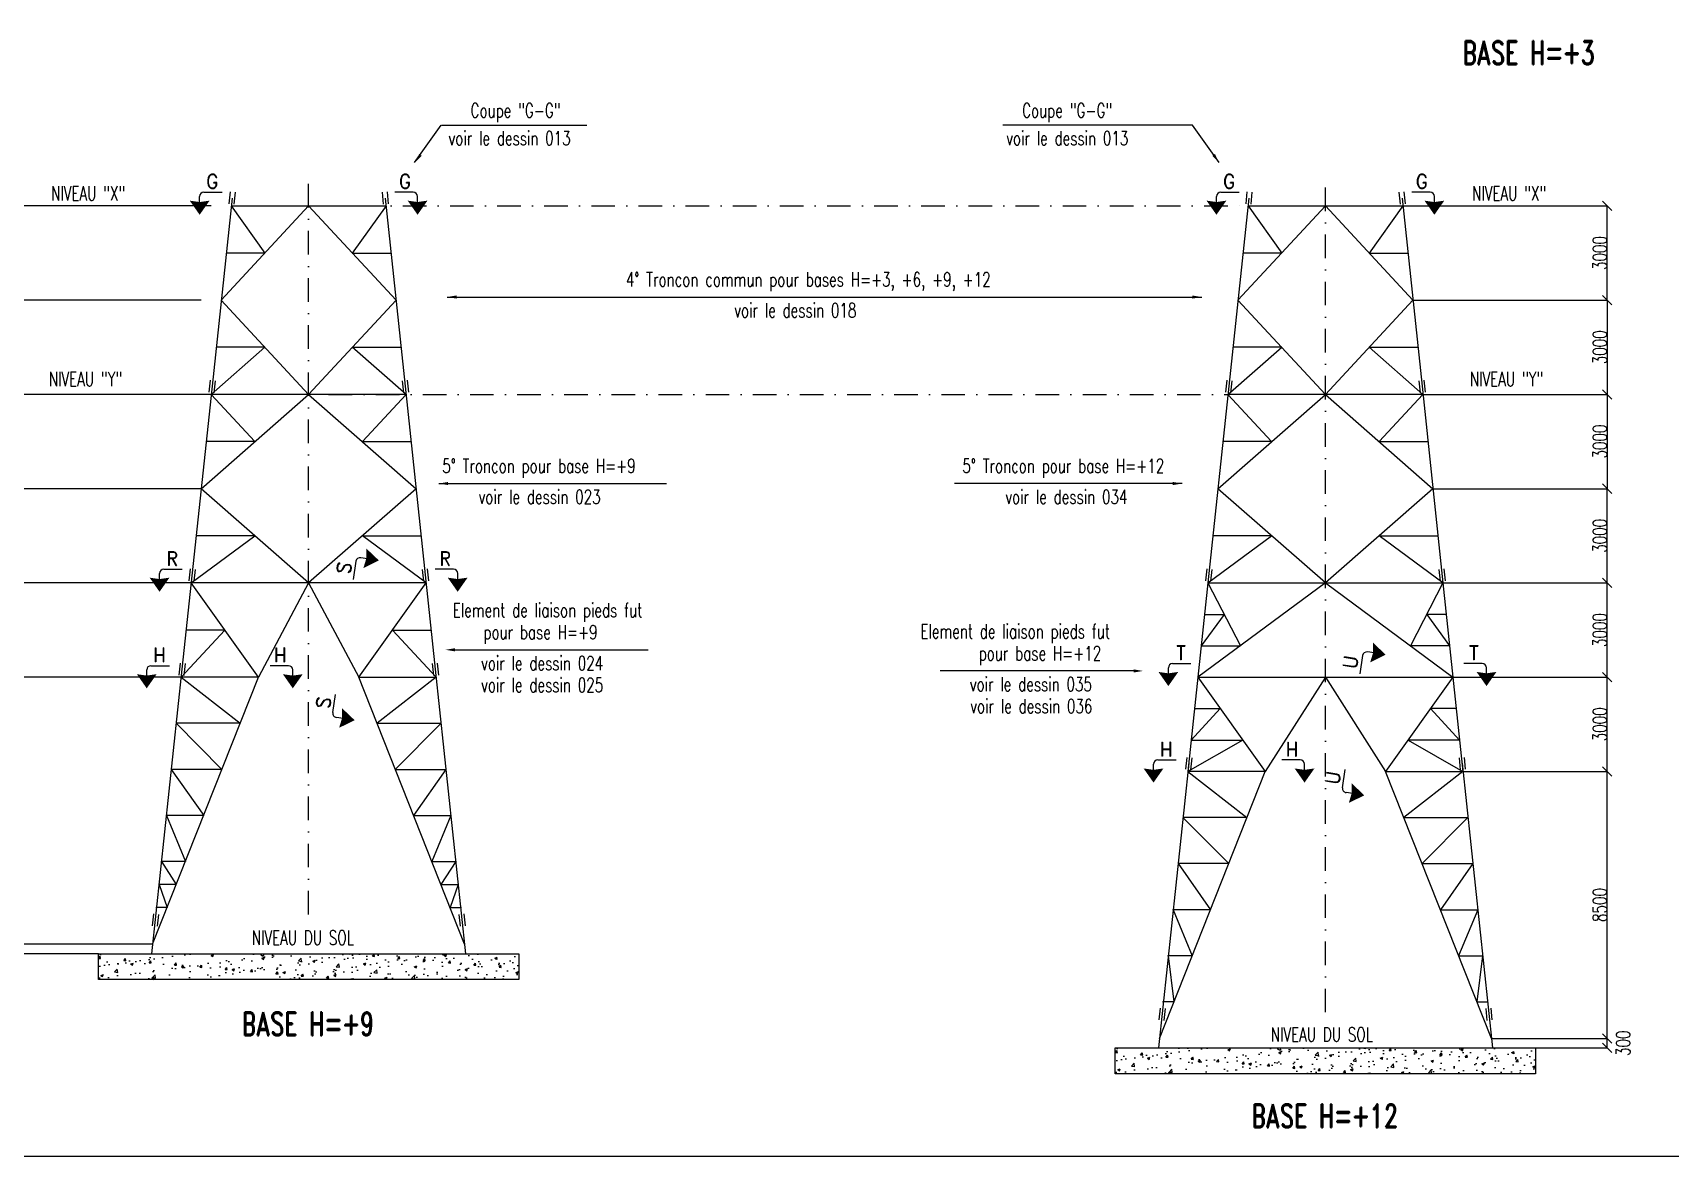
# Model space of a CAD drawing. Header units: metres. Extents: x 3750 to 162459, y 750 to 86850.
# Drawn here: x 44023 to 96141, y 750 to 36508 of the extents above; entities that cross this region are included whole.
import ezdxf
from ezdxf.enums import TextEntityAlignment as Align

# ---------------------------------------------------------------- set-up
doc = ezdxf.new("R2010")
doc.units = ezdxf.units.M
doc.header["$LTSCALE"] = 1500
doc.linetypes.add('DASHDOT', pattern=[1, 0.5, -0.25, 0, -0.25])
for name, color, linetype in [('LM', 7, 'Continuous'), ('LS', 7, 'Continuous'), ('LSP', 1, 'Continuous'), ('MZ', 6, 'DASHDOT'), ('QT_MPR', 7, 'Continuous')]:
    doc.layers.add(name, color=color, linetype=linetype)
doc.styles.add('RD', font='ROMAND8.SHX', dxfattribs={"width": 0.7})
doc.styles.add('RS', font='ROMANS8.shx', dxfattribs={"width": 0.7})
doc.dimstyles.new('TRATTO', dxfattribs={"dimscale": 0, "dimtxt": 450, "dimasz": 300, "dimexe": 0, "dimexo": 0.06, "dimgap": 5, "dimtad": 1, "dimzin": 0, "dimdsep": 46, "dimtxsty": 'RS', "dimblk1": 'OBLIQUE', "dimblk2": 'OBLIQUE', "dimsah": 1, "dimcen": 0.09, "dimclrd": 2, "dimclre": 2, "dimclrt": 7, "dimadec": 0, "dimazin": 0, "dimtfac": 1, "dimtix": 1, "dimtmove": 2, "dimatfit": 3, "dimfxl": 1, "dimtolj": 1, "dimtzin": 0, "dimarcsym": 0})

# ---------------------------------------------------------------- blocks, each defined once
blk = doc.blocks.new('_OBLIQUE')
at = {"color": 0, "linetype": 'ByBlock'}
blk.add_line((-0.5, -0.5), (0.5, 0.5), dxfattribs=at)
blk = doc.blocks.new('*D34')
at = {"layer": 'DEFPOINTS', "color": 0, "transparency": 16777216}
for p in [(43200, 7497), (47839, 7497), (46113, 7197)]:
    blk.add_point(p, dxfattribs=at)
at = {"layer": 'LM', "color": 2, "lineweight": -2, "transparency": 16777216}
for p, q in [((47839, 7497), (43200, 7497)), ((43200, 7197), (43200, 7497)), ((46113, 7197), (43200, 7197))]:
    blk.add_line(p, q, dxfattribs=at)
at = {"layer": 'LM', "color": 2, "lineweight": -2, "transparency": 16777216, "xscale": 300, "yscale": 300, "zscale": 300}
for p, rotation in [((43200, 7497), 90), ((43200, 7197), 270)]:
    blk.add_blockref('_OBLIQUE', p, dxfattribs=dict(at, rotation=rotation))
at = {"layer": 'LM', "color": 7, "transparency": 16777216, "insert": (42685, 7347), "char_height": 450, "attachment_point": 5, "rotation": 90, "style": 'RS'}
blk.add_mtext('\\A1;300', dxfattribs=at)
blk = doc.blocks.new('*D33')
at = {"color": 2, "lineweight": -2, "transparency": 16777216}
for p, q in [((48743, 15997), (43200, 15997)), ((43200, 7497), (43200, 15997)), ((47839, 7497), (43200, 7497))]:
    blk.add_line(p, q, dxfattribs=at)
at = {"layer": 'DEFPOINTS', "color": 0, "transparency": 16777216}
for p in [(43200, 15997), (48743, 15997), (47839, 7497)]:
    blk.add_point(p, dxfattribs=at)
at = {"color": 2, "lineweight": -2, "transparency": 16777216, "xscale": 300, "yscale": 300, "zscale": 300}
for p, rotation in [((43200, 15997), 90), ((43200, 7497), 270)]:
    blk.add_blockref('_OBLIQUE', p, dxfattribs=dict(at, rotation=rotation))
at = {"color": 7, "transparency": 16777216, "insert": (42970, 11747), "char_height": 450, "attachment_point": 5, "rotation": 90, "style": 'RS'}
blk.add_mtext('\\A1;8500', dxfattribs=at)
blk = doc.blocks.new('*D35')
at = {"layer": 'DEFPOINTS', "color": 0, "transparency": 16777216}
for p in [(43200, 18997), (49062, 18997), (48743, 15997)]:
    blk.add_point(p, dxfattribs=at)
at = {"layer": 'LS', "color": 2, "lineweight": -2, "transparency": 16777216}
for p, q in [((49062, 18997), (43200, 18997)), ((43200, 15997), (43200, 18997)), ((48743, 15997), (43200, 15997))]:
    blk.add_line(p, q, dxfattribs=at)
at = {"layer": 'LS', "color": 2, "lineweight": -2, "transparency": 16777216, "xscale": 300, "yscale": 300, "zscale": 300}
for p, rotation in [((43200, 18997), 90), ((43200, 15997), 270)]:
    blk.add_blockref('_OBLIQUE', p, dxfattribs=dict(at, rotation=rotation))
at = {"layer": 'LS', "color": 7, "transparency": 16777216, "insert": (42970, 17497), "char_height": 450, "attachment_point": 5, "rotation": 90, "style": 'RS'}
blk.add_mtext('\\A1;3000', dxfattribs=at)
blk = doc.blocks.new('*D36')
at = {"layer": 'DEFPOINTS', "color": 0, "transparency": 16777216}
for p in [(43200, 21997), (49381, 21997), (49062, 18997)]:
    blk.add_point(p, dxfattribs=at)
at = {"layer": 'LS', "color": 2, "lineweight": -2, "transparency": 16777216}
for p, q in [((49381, 21997), (43200, 21997)), ((43200, 18997), (43200, 21997)), ((49062, 18997), (43200, 18997))]:
    blk.add_line(p, q, dxfattribs=at)
at = {"layer": 'LS', "color": 2, "lineweight": -2, "transparency": 16777216, "xscale": 300, "yscale": 300, "zscale": 300}
for p, rotation in [((43200, 21997), 90), ((43200, 18997), 270)]:
    blk.add_blockref('_OBLIQUE', p, dxfattribs=dict(at, rotation=rotation))
at = {"layer": 'LS', "color": 7, "transparency": 16777216, "insert": (42970, 20497), "char_height": 450, "attachment_point": 5, "rotation": 90, "style": 'RS'}
blk.add_mtext('\\A1;3000', dxfattribs=at)
blk = doc.blocks.new('*D37')
at = {"layer": 'DEFPOINTS', "color": 0, "transparency": 16777216}
for p in [(49700, 24997), (43200, 21997), (49381, 21997)]:
    blk.add_point(p, dxfattribs=at)
at = {"layer": 'LS', "color": 2, "lineweight": -2, "transparency": 16777216}
for p, q in [((49700, 24997), (43200, 24997)), ((43200, 24997), (43200, 21997)), ((49381, 21997), (43200, 21997))]:
    blk.add_line(p, q, dxfattribs=at)
at = {"layer": 'LS', "color": 2, "lineweight": -2, "transparency": 16777216, "xscale": 300, "yscale": 300, "zscale": 300}
for p, rotation in [((43200, 24997), 90), ((43200, 21997), 270)]:
    blk.add_blockref('_OBLIQUE', p, dxfattribs=dict(at, rotation=rotation))
at = {"layer": 'LS', "color": 7, "transparency": 16777216, "insert": (42970, 23497), "char_height": 450, "attachment_point": 5, "rotation": 90, "style": 'RS'}
blk.add_mtext('\\A1;3000', dxfattribs=at)
blk = doc.blocks.new('*D66')
at = {"layer": 'DEFPOINTS', "color": 0, "transparency": 16777216}
for p in [(49381, 27997), (43200, 24997), (49062, 24997)]:
    blk.add_point(p, dxfattribs=at)
at = {"layer": 'LS', "color": 2, "lineweight": -2, "transparency": 16777216}
for p, q in [((49381, 27997), (43200, 27997)), ((43200, 27997), (43200, 24997)), ((49062, 24997), (43200, 24997))]:
    blk.add_line(p, q, dxfattribs=at)
at = {"layer": 'LS', "color": 2, "lineweight": -2, "transparency": 16777216, "xscale": 300, "yscale": 300, "zscale": 300}
for p, rotation in [((43200, 27997), 90), ((43200, 24997), 270)]:
    blk.add_blockref('_OBLIQUE', p, dxfattribs=dict(at, rotation=rotation))
at = {"layer": 'LS', "color": 7, "transparency": 16777216, "insert": (42970, 26497), "char_height": 450, "attachment_point": 5, "rotation": 90, "style": 'RS'}
blk.add_mtext('\\A1;3000', dxfattribs=at)
blk = doc.blocks.new('*D67')
at = {"layer": 'DEFPOINTS', "color": 0, "transparency": 16777216}
for p in [(43200, 30997), (49700, 30997), (49381, 27997)]:
    blk.add_point(p, dxfattribs=at)
at = {"layer": 'LS', "color": 2, "lineweight": -2, "transparency": 16777216}
for p, q in [((49700, 30997), (43200, 30997)), ((43200, 27997), (43200, 30997)), ((49381, 27997), (43200, 27997))]:
    blk.add_line(p, q, dxfattribs=at)
at = {"layer": 'LS', "color": 2, "lineweight": -2, "transparency": 16777216, "xscale": 300, "yscale": 300, "zscale": 300}
for p, rotation in [((43200, 30997), 90), ((43200, 27997), 270)]:
    blk.add_blockref('_OBLIQUE', p, dxfattribs=dict(at, rotation=rotation))
at = {"layer": 'LS', "color": 7, "transparency": 16777216, "insert": (42970, 29497), "char_height": 450, "attachment_point": 5, "rotation": 90, "style": 'RS'}
blk.add_mtext('\\A1;3000', dxfattribs=at)
blk = doc.blocks.new('*D76')
at = {"layer": 'DEFPOINTS', "color": 0, "transparency": 16777216}
for p in [(90448, 4497), (91216, 4197), (94129, 4497)]:
    blk.add_point(p, dxfattribs=at)
at = {"layer": 'LM', "color": 2, "lineweight": -2, "transparency": 16777216}
for p, q in [((90448, 4497), (94129, 4497)), ((91216, 4197), (94129, 4197)), ((94129, 4197), (94129, 4497))]:
    blk.add_line(p, q, dxfattribs=at)
at = {"layer": 'LM', "color": 2, "lineweight": -2, "transparency": 16777216, "xscale": 300, "yscale": 300, "zscale": 300}
for p, rotation in [((94129, 4497), 90), ((94129, 4197), 270)]:
    blk.add_blockref('_OBLIQUE', p, dxfattribs=dict(at, rotation=rotation))
at = {"layer": 'LM', "color": 7, "transparency": 16777216, "insert": (94644, 4347), "char_height": 450, "attachment_point": 5, "rotation": 90, "style": 'RS'}
blk.add_mtext('\\A1;300', dxfattribs=at)
blk = doc.blocks.new('*D72')
at = {"color": 2, "lineweight": -2, "transparency": 16777216}
for p, q in [((89544, 12997), (94129, 12997)), ((94129, 4497), (94129, 12997)), ((90448, 4497), (94129, 4497))]:
    blk.add_line(p, q, dxfattribs=at)
at = {"layer": 'DEFPOINTS', "color": 0, "transparency": 16777216}
for p in [(89544, 12997), (94129, 12997), (90448, 4497)]:
    blk.add_point(p, dxfattribs=at)
at = {"color": 2, "lineweight": -2, "transparency": 16777216, "xscale": 300, "yscale": 300, "zscale": 300}
for p, rotation in [((94129, 12997), 90), ((94129, 4497), 270)]:
    blk.add_blockref('_OBLIQUE', p, dxfattribs=dict(at, rotation=rotation))
at = {"color": 7, "transparency": 16777216, "insert": (93899, 8747), "char_height": 450, "attachment_point": 5, "rotation": 90, "style": 'RS'}
blk.add_mtext('\\A1;8500', dxfattribs=at)
blk = doc.blocks.new('*D73')
at = {"layer": 'DEFPOINTS', "color": 0, "transparency": 16777216}
for p in [(88906, 18997), (94129, 18997), (89224, 15997)]:
    blk.add_point(p, dxfattribs=at)
at = {"layer": 'LS', "color": 2, "lineweight": -2, "transparency": 16777216}
for p, q in [((88906, 18997), (94129, 18997)), ((94129, 15997), (94129, 18997)), ((89225, 15997), (94129, 15997))]:
    blk.add_line(p, q, dxfattribs=at)
at = {"layer": 'LS', "color": 2, "lineweight": -2, "transparency": 16777216, "xscale": 300, "yscale": 300, "zscale": 300}
for p, rotation in [((94129, 18997), 90), ((94129, 15997), 270)]:
    blk.add_blockref('_OBLIQUE', p, dxfattribs=dict(at, rotation=rotation))
at = {"layer": 'LS', "color": 7, "transparency": 16777216, "insert": (93899, 17497), "char_height": 450, "attachment_point": 5, "rotation": 90, "style": 'RS'}
blk.add_mtext('\\A1;3000', dxfattribs=at)
blk = doc.blocks.new('*D70')
at = {"layer": 'DEFPOINTS', "color": 0, "transparency": 16777216}
for p in [(88586, 21997), (94129, 21997), (88906, 18997)]:
    blk.add_point(p, dxfattribs=at)
at = {"layer": 'LS', "color": 2, "lineweight": -2, "transparency": 16777216}
for p, q in [((88586, 21997), (94129, 21997)), ((94129, 18997), (94129, 21997)), ((88906, 18997), (94129, 18997))]:
    blk.add_line(p, q, dxfattribs=at)
at = {"layer": 'LS', "color": 2, "lineweight": -2, "transparency": 16777216, "xscale": 300, "yscale": 300, "zscale": 300}
for p, rotation in [((94129, 21997), 90), ((94129, 18997), 270)]:
    blk.add_blockref('_OBLIQUE', p, dxfattribs=dict(at, rotation=rotation))
at = {"layer": 'LS', "color": 7, "transparency": 16777216, "insert": (93899, 20497), "char_height": 450, "attachment_point": 5, "rotation": 90, "style": 'RS'}
blk.add_mtext('\\A1;3000', dxfattribs=at)
blk = doc.blocks.new('*D71')
at = {"layer": 'DEFPOINTS', "color": 0, "transparency": 16777216}
for p in [(88267, 24997), (88586, 21997), (94129, 21997)]:
    blk.add_point(p, dxfattribs=at)
at = {"layer": 'LS', "color": 2, "lineweight": -2, "transparency": 16777216}
for p, q in [((88267, 24997), (94129, 24997)), ((94129, 24997), (94129, 21997)), ((88586, 21997), (94129, 21997))]:
    blk.add_line(p, q, dxfattribs=at)
at = {"layer": 'LS', "color": 2, "lineweight": -2, "transparency": 16777216, "xscale": 300, "yscale": 300, "zscale": 300}
for p, rotation in [((94129, 24997), 90), ((94129, 21997), 270)]:
    blk.add_blockref('_OBLIQUE', p, dxfattribs=dict(at, rotation=rotation))
at = {"layer": 'LS', "color": 7, "transparency": 16777216, "insert": (93899, 23497), "char_height": 450, "attachment_point": 5, "rotation": 90, "style": 'RS'}
blk.add_mtext('\\A1;3000', dxfattribs=at)
blk = doc.blocks.new('*D74')
at = {"layer": 'DEFPOINTS', "color": 0, "transparency": 16777216}
for p in [(87948, 27997), (88267, 24997), (94129, 24997)]:
    blk.add_point(p, dxfattribs=at)
at = {"layer": 'LS', "color": 2, "lineweight": -2, "transparency": 16777216}
for p, q in [((87948, 27997), (94129, 27997)), ((94129, 27997), (94129, 24997)), ((88267, 24997), (94129, 24997))]:
    blk.add_line(p, q, dxfattribs=at)
at = {"layer": 'LS', "color": 2, "lineweight": -2, "transparency": 16777216, "xscale": 300, "yscale": 300, "zscale": 300}
for p, rotation in [((94129, 27997), 90), ((94129, 24997), 270)]:
    blk.add_blockref('_OBLIQUE', p, dxfattribs=dict(at, rotation=rotation))
at = {"layer": 'LS', "color": 7, "transparency": 16777216, "insert": (93899, 26497), "char_height": 450, "attachment_point": 5, "rotation": 90, "style": 'RS'}
blk.add_mtext('\\A1;3000', dxfattribs=at)
blk = doc.blocks.new('*D75')
at = {"layer": 'DEFPOINTS', "color": 0, "transparency": 16777216}
for p in [(87629, 30997), (94129, 30997), (87948, 27997)]:
    blk.add_point(p, dxfattribs=at)
at = {"layer": 'LS', "color": 2, "lineweight": -2, "transparency": 16777216}
for p, q in [((87629, 30997), (94129, 30997)), ((94129, 27997), (94129, 30997)), ((87948, 27997), (94129, 27997))]:
    blk.add_line(p, q, dxfattribs=at)
at = {"layer": 'LS', "color": 2, "lineweight": -2, "transparency": 16777216, "xscale": 300, "yscale": 300, "zscale": 300}
for p, rotation in [((94129, 30997), 90), ((94129, 27997), 270)]:
    blk.add_blockref('_OBLIQUE', p, dxfattribs=dict(at, rotation=rotation))
at = {"layer": 'LS', "color": 7, "transparency": 16777216, "insert": (93899, 29497), "char_height": 450, "attachment_point": 5, "rotation": 90, "style": 'RS'}
blk.add_mtext('\\A1;3000', dxfattribs=at)
blk = doc.blocks.new('*D77')
at = {"layer": 'DEFPOINTS', "color": 0, "transparency": 16777216}
for p in [(89225, 15997), (94129, 15997), (89544, 12997)]:
    blk.add_point(p, dxfattribs=at)
at = {"layer": 'LS', "color": 2, "lineweight": -2, "transparency": 16777216}
for p, q in [((89225, 15997), (94129, 15997)), ((94129, 12997), (94129, 15997)), ((89544, 12997), (94129, 12997))]:
    blk.add_line(p, q, dxfattribs=at)
at = {"layer": 'LS', "color": 2, "lineweight": -2, "transparency": 16777216, "xscale": 300, "yscale": 300, "zscale": 300}
for p, rotation in [((94129, 15997), 90), ((94129, 12997), 270)]:
    blk.add_blockref('_OBLIQUE', p, dxfattribs=dict(at, rotation=rotation))
at = {"layer": 'LS', "color": 7, "transparency": 16777216, "insert": (93899, 14497), "char_height": 450, "attachment_point": 5, "rotation": 90, "style": 'RS'}
blk.add_mtext('\\A1;3000', dxfattribs=at)

msp = doc.modelspace()

# ---------------------------------------------------------------- hatches: boundary and pattern name
at = {"layer": 'LS'}
h = msp.add_hatch(dxfattribs=at)
h.set_pattern_fill('AR-CONC', color=3, scale=112.501668, style=0)
h.set_pattern_definition([(50, (-303610.5, -63929), (806.9297, -70.5972), [84.3763, -928.1388]), (355, (-303610.5, -63929), (-156.0976, 846.2287), [67.501, -742.511]), (100.4514, (-303543.3, -63934.9), (650.8327, 775.631), [71.7088, -788.7966]), (46.1842, (-303610.5, -63704), (1200.664, -186.2117), [126.5644, -1392.208]), (96.6356, (-303510.5, -63719.5), (1051.511, 1095.899), [107.563, -1183.1947]), (351.1842, (-303610.5, -63704), (1051.5103, 1095.8997), [101.2515, -1113.7665]), (21, (-303498, -63760.3), (671.5304, -452.953), [84.3763, -928.1388]), (326, (-303498, -63760.3), (273.7338, 815.8059), [67.501, -742.511]), (71.4514, (-303442.04, -63798), (945.2645, 362.8522), [71.7088, -788.7966]), (37.5, (-303610.5, -63929.03), (13.68004, 374.51114), [0, -733.5109, 0, -753.7612, 0, -745.32355]), (7.5, (-303610.5, -63929.03), (295.9576, 443.71976), [0, -429.75637, 0, -716.63563, 0, -284.0667]), (327.5, (-303861.38, -63929.03), (600.55915, -25.3746), [0, -281.2542, 0, -877.513, 0, -1164.39227]), (317.5, (-303973.9, -63929.03), (656.0942, 112.6198), [0, -365.6304, 0, -582.75864, 0, -826.8873])])
h.paths.add_polyline_path([(59491.909, 7197.493), (46113.151, 7197.493), (46113.151, 6377.462), (59491.909, 6377.462)])
h = msp.add_hatch(dxfattribs=at)
h.set_pattern_fill('AR-CONC', color=3, scale=112.503402, style=0)
h.set_pattern_definition([(50, (-271253.34, -66930.54), (806.9421, -70.5983), [84.3776, -928.153]), (355, (-271253.3, -66930.5), (-156.1, 846.2417), [67.502, -742.5225]), (100.4514, (-271186.1, -66936.4), (650.8427, 775.643), [71.7099, -788.8087]), (46.1842, (-271253.3, -66705.5), (1200.6825, -186.2145), [126.5663, -1392.2296]), (96.6356, (-271153.3, -66721), (1051.5273, 1095.9157), [107.565, -1183.213]), (351.1842, (-271253.3, -66705.5), (1051.5265, 1095.9166), [101.253, -1113.7837]), (21, (-271140.84, -66761.8), (671.5407, -452.96), [84.3776, -928.153]), (326, (-271140.8, -66761.8), (273.738, 815.8185), [67.502, -742.5225]), (71.4514, (-271084.9, -66799.5), (945.279, 362.8578), [71.7099, -788.8087]), (37.5, (-271253.34, -66930.54), (13.68025, 374.51691), [0, -733.5222, 0, -753.7728, 0, -745.33504]), (7.5, (-271253.34, -66930.54), (295.9622, 443.7266), [0, -429.763, 0, -716.64667, 0, -284.0711]), (327.5, (-271504.22, -66930.54), (600.5684, -25.375), [0, -281.2585, 0, -877.52654, 0, -1164.4102]), (317.5, (-271616.7, -66930.54), (656.1043, 112.6215), [0, -365.63606, 0, -582.7676, 0, -826.9])])
h.paths.add_polyline_path([(91854.673, 4197.08), (78475.709, 4197.08), (78475.709, 3377.036), (91854.673, 3377.036)])

# ---------------------------------------------------------------- linework, layer by layer
at = {"color": 6, "ltscale": 0.01}
for p, q in [((50305.973, 31446.1), (50265.614, 31066.73)), ((50465.075, 31429.175), (50424.717, 31049.804)), ((55139.985, 31429.175), (55180.343, 31049.804)), ((55299.087, 31446.1), (55339.446, 31066.73)), ((82668.552, 31446.1), (82628.193, 31066.73)), ((82827.654, 31429.175), (82787.295, 31049.804)), ((87502.563, 31429.175), (87542.922, 31049.804)), ((87661.666, 31446.1), (87702.024, 31066.73)), ((50364.445, 31239.489), (49727.947, 25256.415)), ((55240.616, 31239.489), (55877.113, 25256.415)), ((82727.023, 31239.493), (82090.516, 25256.327)), ((82382.125, 27997.447), (85165.147, 30997.493)), ((82701.279, 30997.493), (87629.014, 30997.493)), ((82701.279, 30997.493), (83773.636, 29497.47)), ((85165.147, 30997.493), (87948.168, 27997.447)), ((87629.014, 30997.493), (86556.657, 29497.47)), ((87603.27, 31239.493), (88239.777, 25256.327)), ((83773.636, 29497.47), (82541.702, 29497.47)), ((86556.657, 29497.47), (87788.591, 29497.47)), ((85165.147, 24997.401), (82382.125, 27997.447)), ((85165.147, 24997.401), (87948.168, 27997.447)), ((82062.971, 24997.401), (83773.636, 26497.424)), ((83773.636, 26497.424), (82222.548, 26497.424)), ((88267.322, 24997.401), (86556.657, 26497.424)), ((86556.657, 26497.424), (88107.745, 26497.424)), ((49727.947, 25256.415), (48770.5, 16256.415)), ((49667.675, 25446.1), (49627.317, 25066.73)), ((49826.777, 25429.175), (49786.419, 25049.804)), ((55778.283, 25429.175), (55818.641, 25049.804)), ((55877.113, 25256.415), (56834.56, 16256.415)), ((55937.385, 25446.1), (55977.743, 25066.73)), ((82090.516, 25256.327), (81424.663, 18997.308)), ((82030.243, 25446.015), (81989.884, 25066.638)), ((82189.348, 25429.089), (82148.989, 25049.712)), ((88140.945, 25429.089), (88181.304, 25049.712)), ((88239.777, 25256.327), (88905.63, 18997.308)), ((88300.05, 25446.015), (88340.409, 25066.638)), ((81743.817, 21997.354), (85165.147, 24997.401)), ((88267.322, 24997.401), (82062.971, 24997.401)), ((82062.971, 24997.401), (83454.482, 23497.377)), ((85165.147, 24997.401), (88586.476, 21997.354)), ((88267.322, 24997.401), (86875.811, 23497.377)), ((83454.482, 23497.377), (81903.394, 23497.377)), ((86875.811, 23497.377), (88426.899, 23497.377)), ((85165.147, 18997.308), (81743.817, 21997.354)), ((88586.476, 21997.354), (85165.147, 18997.308)), ((81424.663, 18997.308), (83454.482, 20497.331)), ((83454.482, 20497.331), (81584.24, 20497.331)), ((88905.63, 18997.308), (86875.811, 20497.331)), ((86875.811, 20497.331), (88746.053, 20497.331)), ((49029.377, 19446.1), (48989.019, 19066.73)), ((49188.479, 19429.175), (49148.121, 19049.804)), ((56416.581, 19429.175), (56456.939, 19049.804)), ((56575.683, 19446.1), (56616.041, 19066.73)), ((81391.936, 19445.922), (81351.576, 19066.546)), ((81551.04, 19428.996), (81510.681, 19049.62)), ((88779.253, 19428.996), (88819.612, 19049.62)), ((88938.357, 19445.922), (88978.717, 19066.546)), ((81424.663, 18997.308), (80786.356, 12997.216)), ((81424.663, 18997.308), (81105.509, 15997.262)), ((85165.147, 18997.308), (81105.509, 15997.262)), ((81424.663, 18997.308), (88905.63, 18997.308)), ((81424.663, 18997.308), (82458.722, 16997.277)), ((85165.147, 18997.308), (89224.784, 15997.262)), ((88905.63, 18997.308), (87871.571, 16997.277)), ((88905.63, 18997.308), (89543.937, 12997.216)), ((81941.693, 17997.293), (81211.894, 16997.277)), ((81318.279, 17997.293), (81941.693, 17997.293)), ((88388.6, 17997.293), (89118.399, 16997.277)), ((89012.014, 17997.293), (88388.6, 17997.293)), ((48742.956, 15997.493), (50134.445, 17497.493)), ((50134.445, 17497.493), (48902.53, 17497.493)), ((56862.104, 15997.493), (55470.615, 17497.493)), ((55470.615, 17497.493), (56702.53, 17497.493)), ((81211.894, 16997.277), (82458.722, 16997.277)), ((89118.399, 16997.277), (87871.571, 16997.277)), ((48770.5, 16256.415), (47806.785, 7197.493)), ((48710.228, 16446.1), (48669.87, 16066.73)), ((48869.331, 16429.175), (48828.972, 16049.804)), ((56735.729, 16429.175), (56776.088, 16049.804)), ((56834.56, 16256.415), (57798.275, 7197.493)), ((56894.832, 16446.1), (56935.19, 16066.73)), ((47838.7, 7497.493), (51206.785, 15997.493)), ((51206.785, 15997.493), (48742.956, 15997.493)), ((48742.956, 15997.493), (50625.626, 14530.826)), ((57766.36, 7497.493), (54398.275, 15997.493)), ((54398.275, 15997.493), (56862.104, 15997.493)), ((56862.104, 15997.493), (54979.434, 14530.826)), ((81105.509, 15997.262), (89224.784, 15997.262)), ((81105.509, 15997.262), (83250.223, 12997.216)), ((85165.147, 15997.262), (83250.223, 12997.216)), ((85165.147, 15997.262), (87080.07, 12997.216)), ((89224.784, 15997.262), (87080.07, 12997.216)), ((80892.74, 13997.231), (81820.414, 14997.246)), ((80999.125, 14997.246), (81820.414, 14997.246)), ((89437.553, 13997.231), (88509.879, 14997.246)), ((89331.168, 14997.246), (88509.879, 14997.246)), ((50625.626, 14530.826), (48586.927, 14530.826)), ((48586.927, 14530.826), (50044.466, 13064.16)), ((54979.434, 14530.826), (57018.133, 14530.826)), ((57018.133, 14530.826), (55560.594, 13064.16)), ((82535.319, 13997.231), (80786.356, 12997.216)), ((80892.74, 13997.231), (82535.319, 13997.231)), ((87794.974, 13997.231), (89543.937, 12997.216)), ((89437.553, 13997.231), (87794.974, 13997.231)), ((50044.466, 13064.16), (48430.899, 13064.16)), ((48430.899, 13064.16), (49463.306, 11597.493)), ((55560.594, 13064.16), (57174.161, 13064.16)), ((57174.161, 13064.16), (56141.754, 11597.493)), ((80813.901, 13256.142), (79850.171, 4197.08)), ((80753.628, 13445.83), (80713.269, 13066.453)), ((80912.733, 13428.904), (80872.373, 13049.527)), ((89417.56, 13428.904), (89457.92, 13049.527)), ((89516.392, 13256.142), (90480.122, 4197.08)), ((89576.665, 13445.83), (89617.024, 13066.453)), ((79882.086, 4497.085), (83250.223, 12997.216)), ((80786.356, 12997.216), (82669.055, 11530.526)), ((83250.223, 12997.216), (80786.356, 12997.216)), ((90448.207, 4497.085), (87080.07, 12997.216)), ((87080.07, 12997.216), (89543.937, 12997.216)), ((89543.937, 12997.216), (87661.238, 11530.526)), ((49463.306, 11597.493), (48274.87, 11597.493)), ((48274.87, 11597.493), (48882.146, 10130.826)), ((56141.754, 11597.493), (57330.19, 11597.493)), ((57330.19, 11597.493), (56722.914, 10130.826)), ((82669.055, 11530.526), (80630.325, 11530.526)), ((80630.325, 11530.526), (82087.886, 10063.837)), ((87661.238, 11530.526), (89699.968, 11530.526)), ((89699.968, 11530.526), (88242.407, 10063.837)), ((48882.146, 10130.826), (48118.842, 10130.826)), ((48118.842, 10130.826), (48591.566, 9397.493)), ((56722.914, 10130.826), (57486.218, 10130.826)), ((57486.218, 10130.826), (57013.494, 9397.493)), ((82087.886, 10063.837), (80474.294, 10063.837)), ((80474.294, 10063.837), (81506.717, 8597.148)), ((88242.407, 10063.837), (89855.999, 10063.837)), ((89855.999, 10063.837), (88823.576, 8597.148)), ((48591.566, 9397.493), (48040.828, 9397.493)), ((48040.828, 9397.493), (48300.986, 8664.16)), ((57013.494, 9397.493), (57564.232, 9397.493)), ((57564.232, 9397.493), (57304.074, 8664.16)), ((47861.313, 8466.299), (47820.955, 8086.928)), ((48300.986, 8664.16), (47962.814, 8664.16)), ((48020.415, 8449.373), (47980.057, 8070.002)), ((57304.074, 8664.16), (57642.246, 8664.16)), ((57584.645, 8449.373), (57625.003, 8070.002)), ((57743.747, 8466.299), (57784.105, 8086.928)), ((81506.717, 8597.148), (80318.263, 8597.148)), ((80318.263, 8597.148), (80925.548, 7130.458)), ((88823.576, 8597.148), (90012.03, 8597.148)), ((90012.03, 8597.148), (89404.745, 7130.458)), ((80925.548, 7130.458), (80162.233, 7130.458)), ((80162.233, 7130.458), (80344.38, 5663.769)), ((89404.745, 7130.458), (90168.06, 7130.458)), ((90168.06, 7130.458), (89985.913, 5663.769)), ((79904.7, 5465.905), (79864.341, 5086.529)), ((80344.38, 5663.769), (80006.202, 5663.769)), ((80063.804, 5448.979), (80023.445, 5069.603)), ((89985.913, 5663.769), (90324.091, 5663.769)), ((90266.489, 5448.979), (90306.848, 5069.603)), ((90425.593, 5465.905), (90465.952, 5086.529))]:
    msp.add_line(p, q, dxfattribs=at)
at = {"color": 6}
for p, q in [((50019.551, 27997.493), (52802.53, 30997.493)), ((50338.7, 30997.493), (55266.36, 30997.493)), ((50338.7, 30997.493), (51411.041, 29497.493)), ((52802.53, 30997.493), (55585.509, 27997.493)), ((55266.36, 30997.493), (54194.019, 29497.493)), ((51411.041, 29497.493), (50179.126, 29497.493)), ((54194.019, 29497.493), (55425.934, 29497.493)), ((52802.53, 24997.493), (50019.551, 27997.493)), ((52802.53, 24997.493), (55585.509, 27997.493)), ((49700.402, 24997.493), (51411.041, 26497.493)), ((51411.041, 26497.493), (49859.977, 26497.493)), ((55904.658, 24997.493), (54194.019, 26497.493)), ((54194.019, 26497.493), (55745.083, 26497.493)), ((49381.253, 21997.493), (52802.53, 24997.493)), ((55904.658, 24997.493), (49700.402, 24997.493)), ((49700.402, 24997.493), (51091.892, 23497.493)), ((52802.53, 24997.493), (56223.807, 21997.493)), ((55904.658, 24997.493), (54513.168, 23497.493)), ((51091.892, 23497.493), (49540.828, 23497.493)), ((54513.168, 23497.493), (56064.232, 23497.493)), ((52802.53, 18997.493), (49381.253, 21997.493)), ((56223.807, 21997.493), (52802.53, 18997.493)), ((49062.104, 18997.493), (51091.892, 20497.493)), ((51091.892, 20497.493), (49221.679, 20497.493)), ((56542.956, 18997.493), (54513.168, 20497.493)), ((54513.168, 20497.493), (56383.381, 20497.493)), ((56542.956, 18997.493), (49062.104, 18997.493)), ((51206.785, 15997.493), (49062.104, 18997.493)), ((52802.53, 18997.493), (51206.785, 15997.493)), ((52802.53, 18997.493), (54398.275, 15997.493)), ((54398.275, 15997.493), (56542.956, 18997.493))]:
    msp.add_line(p, q, dxfattribs=at)
at = {"ltscale": 0.01}
for p in [(48274.87, 11597.493), (57330.19, 11597.493), (48118.842, 10130.826), (57486.218, 10130.826), (47962.814, 8664.16), (57642.246, 8664.16)]:
    msp.add_point(p, dxfattribs=at)
at = {"color": 6, "ltscale": 0.01}
for p in [(80318.263, 8597.148), (90012.03, 8597.148), (80162.233, 7130.458), (90168.06, 7130.458), (80006.202, 5663.769), (90324.091, 5663.769)]:
    msp.add_point(p, dxfattribs=at)
at = {"layer": 'LS', "color": 6}
for p, q in [((57031.246, 33570.618), (61660.151, 33570.618)), ((80938.84, 33570.618), (74902.766, 33570.618)), ((57211.022, 28096.338), (81228.055, 28096.338)), ((56944.031, 22160.852), (64195.314, 22160.852)), ((80606.366, 22160.852), (73355.083, 22160.852))]:
    msp.add_line(p, q, dxfattribs=at)
at = {"layer": 'LS', "color": 8}
msp.add_lwpolyline([(3750, 86850), (3750, 750), (99150, 750), (99150, 12750), (125400, 12750), (125400, 86850), (3750, 86850)], close=True, dxfattribs=at)
at = {"layer": 'LS', "color": 6}
for points in [[(56176.171, 32375.124), (57019.503, 33570.618)], [(81782.172, 32375.124), (80938.84, 33570.618)], [(57459.192, 16868.656), (63613.636, 16868.656)], [(79057.215, 16195.587), (72902.771, 16195.587)]]:
    msp.add_lwpolyline(points, dxfattribs=at)
at = {"layer": 'LS', "color": 3}
for points in [[(46113.151, 7197.493), (59491.909, 7197.493), (59491.909, 6377.462), (46113.151, 6377.462)], [(78475.709, 4197.08), (91854.673, 4197.08), (91854.673, 3377.036), (78475.709, 3377.036)]]:
    msp.add_lwpolyline(points, close=True, dxfattribs=at)
at = {"layer": 'LS', "color": 6}
for points in [[(56402.359, 32590.794), (56187.914, 32375.124), (56320.821, 32648.686)], [(81567.726, 32590.794), (81782.172, 32375.124), (81649.265, 32648.686)], [(57511.022, 28046.338), (57211.022, 28096.338), (57511.022, 28146.338)], [(80928.055, 28046.338), (81228.055, 28096.338), (80928.055, 28146.338)], [(57244.031, 22110.852), (56944.031, 22160.852), (57244.031, 22210.852)], [(80306.366, 22110.852), (80606.366, 22160.852), (80306.366, 22210.852)], [(57459.192, 16818.656), (57159.192, 16868.656), (57459.192, 16918.656)], [(79057.215, 16145.587), (79357.215, 16195.587), (79057.215, 16245.587)]]:
    msp.add_solid(points, dxfattribs=at)
at = {"layer": 'LSP', "color": 3}
for p, q in [((49334.568, 31082.973), (49334.568, 31299.617)), ((49469.568, 31434.617), (50054.568, 31434.617)), ((56135.492, 31434.617), (55550.492, 31434.617)), ((56270.492, 31082.973), (56270.492, 31299.617)), ((81697.185, 31082.973), (81697.185, 31299.617)), ((81832.185, 31434.617), (82417.185, 31434.617)), ((88498.108, 31434.617), (87913.108, 31434.617)), ((88633.108, 31082.973), (88633.108, 31299.617)), ((48057.973, 19082.973), (48057.973, 19299.617)), ((48192.973, 19434.617), (48777.973, 19434.617)), ((54306.842, 19687.711), (54218.921, 19109.356)), ((54674.781, 19768.329), (54460.598, 19800.889)), ((57412.087, 19434.617), (56827.087, 19434.617)), ((57547.087, 19082.973), (57547.087, 19299.617)), ((86350.305, 16687.48), (86262.383, 16109.125)), ((86718.243, 16768.097), (86504.061, 16800.657)), ((47650.73, 16011.137), (47650.73, 16227.78)), ((47785.73, 16362.78), (48370.73, 16362.78)), ((52164.011, 16362.78), (51579.011, 16362.78)), ((52299.011, 16011.137), (52299.011, 16227.78)), ((80165.69, 16082.927), (80165.69, 16299.571)), ((80300.69, 16434.571), (80885.69, 16434.571)), ((90158.112, 16434.571), (89573.112, 16434.571)), ((90293.112, 16082.927), (90293.112, 16299.571)), ((53574.585, 14870.847), (53662.507, 15449.203)), ((53901.945, 14684.531), (53687.762, 14717.091)), ((79694.193, 13010.906), (79694.193, 13227.549)), ((79829.193, 13362.549), (80414.193, 13362.549)), ((84366.49, 13362.549), (83781.49, 13362.549)), ((84501.49, 13010.906), (84501.49, 13227.549)), ((85710.607, 12479.479), (85798.528, 13057.835)), ((86037.967, 12293.163), (85823.784, 12325.723))]:
    msp.add_line(p, q, dxfattribs=at)
for centre, start, end in [((49469.568, 31299.617), 90, 180), ((56135.492, 31299.617), 0, 90), ((81832.185, 31299.617), 90, 180), ((88498.108, 31299.617), 0, 90), ((48192.973, 19299.617), 90, 180), ((54440.309, 19667.422), 81.3561125, 171.3561125), ((57412.087, 19299.617), 0, 90), ((86483.771, 16667.191), 81.3561125, 171.3561125), ((47785.73, 16227.78), 90, 180), ((52164.011, 16227.78), 0, 90), ((80300.69, 16299.571), 90, 180), ((90158.112, 16299.571), 0, 90), ((53708.052, 14850.558), 171.3561125, 261.3561125), ((79829.193, 13227.549), 90, 180), ((84366.49, 13227.549), 0, 90), ((85844.074, 12459.19), 171.3561125, 261.3561125)]:
    msp.add_arc(centre, 135, start, end, dxfattribs=at)
for points in [[(49334.568, 30714.617), (49019.568, 31164.617), (49334.568, 31119.617)], [(49334.568, 30714.617), (49649.568, 31164.617), (49334.568, 31119.617)], [(56270.492, 30714.617), (55955.492, 31164.617), (56270.492, 31119.617)], [(56270.492, 30714.617), (56585.492, 31164.617), (56270.492, 31119.617)], [(81697.185, 30714.617), (81382.185, 31164.617), (81697.185, 31119.617)], [(81697.185, 30714.617), (82012.185, 31164.617), (81697.185, 31119.617)], [(88633.108, 30714.617), (88318.108, 31164.617), (88633.108, 31119.617)], [(88633.108, 30714.617), (88948.108, 31164.617), (88633.108, 31119.617)], [(55038.953, 19712.967), (54641.407, 20092.021), (54638.554, 19773.836)], [(55038.953, 19712.967), (54546.723, 19469.177), (54638.554, 19773.836)], [(48057.973, 18714.617), (47742.973, 19164.617), (48057.973, 19119.617)], [(48057.973, 18714.617), (48372.973, 19164.617), (48057.973, 19119.617)], [(57547.087, 18714.617), (57232.087, 19164.617), (57547.087, 19119.617)], [(57547.087, 18714.617), (57862.087, 19164.617), (57547.087, 19119.617)], [(87082.416, 16712.736), (86590.185, 16468.946), (86682.016, 16773.605)], [(87082.416, 16712.736), (86684.87, 17091.79), (86682.016, 16773.605)], [(80165.69, 15714.571), (79850.69, 16164.571), (80165.69, 16119.571)], [(80165.69, 15714.571), (80480.69, 16164.571), (80165.69, 16119.571)], [(90293.112, 15714.571), (89978.112, 16164.571), (90293.112, 16119.571)], [(90293.112, 15714.571), (90608.112, 16164.571), (90293.112, 16119.571)], [(47650.73, 15642.78), (47335.73, 16092.78), (47650.73, 16047.78)], [(47650.73, 15642.78), (47965.73, 16092.78), (47650.73, 16047.78)], [(52299.011, 15642.78), (51984.011, 16092.78), (52299.011, 16047.78)], [(52299.011, 15642.78), (52614.011, 16092.78), (52299.011, 16047.78)], [(54266.118, 14629.17), (53773.887, 14385.38), (53865.718, 14690.039)], [(54266.118, 14629.17), (53868.571, 15008.224), (53865.718, 14690.039)], [(79694.193, 12642.549), (79379.193, 13092.549), (79694.193, 13047.549)], [(79694.193, 12642.549), (80009.193, 13092.549), (79694.193, 13047.549)], [(84501.49, 12642.549), (84186.49, 13092.549), (84501.49, 13047.549)], [(84501.49, 12642.549), (84816.49, 13092.549), (84501.49, 13047.549)], [(86402.139, 12237.802), (86004.593, 12616.856), (86001.74, 12298.671)], [(86402.139, 12237.802), (85909.908, 11994.012), (86001.74, 12298.671)]]:
    msp.add_solid(points, dxfattribs=at)
at = {"layer": 'MZ'}
for p, q in [((52802.53, 8447.493), (52802.53, 31779.289)), ((85165.147, 5332.954), (85165.147, 31765.766)), ((52802.53, 30997.493), (82701.279, 30997.493)), ((53440.828, 24997.493), (82062.981, 24997.493))]:
    msp.add_line(p, q, dxfattribs=at)

# ---------------------------------------------------------------- texts
at = {"layer": 'LS', "style": 'RS', "width": 0.7}
for s, p in [('Coupe "G-G"', (57959.028, 33812.708)), ('Coupe "G-G"', (75513.889, 33812.708)), ('voir le dessin 013', (57254.093, 32926.81)), ('voir le dessin 013', (75003.824, 32926.81)), ('4° Troncon commun pour bases H=+3, +6, +9, +12', (62900.238, 28433.038)), ('voir le dessin 018', (66348.821, 27449.257)), ('5° Troncon pour base H=+9', (57055.383, 22497.553)), ('5° Troncon pour base H=+12', (73610.014, 22497.553)), ('voir le dessin 023', (58209.372, 21513.771)), ('voir le dessin 034', (74976.025, 21513.771)), ('Element de liaison pieds fut', (57388.465, 17905.356)), ('pour base H=+9', (58366.765, 17205.356)), ('Element de liaison pieds fut', (72272.942, 17232.288)), ('voir le dessin 024', (58290.441, 16221.575)), ('pour base H=+12', (74129.642, 16532.288)), ('voir le dessin 025', (58290.441, 15524.434)), ('voir le dessin 035', (73845.967, 15548.506)), ('voir le dessin 036', (73860.967, 14851.365))]:
    msp.add_text(s, height=450, dxfattribs=at).set_placement(p)
at = {"layer": 'LS', "color": 3, "style": 'RD'}
for s, p in [('G', (49736.304, 31777.881)), ('G', (55868.756, 31777.881)), ('G', (82098.921, 31777.881)), ('G', (88231.372, 31777.881)), ('R', (48459.708, 19777.881)), ('R', (57145.352, 19777.881)), ('H', (48052.466, 16706.044)), ('H', (51897.275, 16706.044)), ('T', (80567.425, 16777.835)), ('T', (89891.376, 16777.835)), ('H', (80095.929, 13705.813)), ('H', (84099.755, 13705.813))]:
    msp.add_text(s, height=450, dxfattribs=at).set_placement(p, align=Align.MIDDLE)
for s, p in [('S', (53927.388, 19475.595)), ('U', (85970.851, 16475.364)), ('S', (53275.309, 15186.144)), ('U', (85411.33, 12794.776))]:
    msp.add_text(s, height=450, rotation=81.3561125, dxfattribs=at).set_placement(p, align=Align.MIDDLE)
at = {"layer": 'LS', "color": 7, "style": 'RS', "width": 0.7}
for p in [(50990.225, 7481.846), (83423.116, 4402.007)]:
    msp.add_text('NIVEAU DU SOL', height=450, dxfattribs=at).set_placement(p)
at = {"layer": 'LS', "color": 3, "char_height": 750, "attachment_point": 5, "style": 'RD'}
for s, insert in [('BASE H=+3', (91639.343, 35871.502)), ('BASE H=+9', (52783.918, 4963.472)), ('BASE H=+12', (85146.534, 2034.908))]:
    msp.add_mtext(s, dxfattribs=dict(at, insert=insert))
at = {"layer": 'QT_MPR', "color": 7, "style": 'RS', "width": 0.7}
for s, p in [('NIVEAU "X"', (44602.818, 31170.442)), ('NIVEAU "X"', (89831.256, 31170.442)), ('NIVEAU "Y"', (44530.837, 25263.28)), ('NIVEAU "Y"', (89759.274, 25263.28))]:
    msp.add_text(s, height=450, dxfattribs=at).set_placement(p)

# ---------------------------------------------------------------- dimensions: what is measured, and where the dimension line sits
for base, p1, p2, picture, middle in [((43199.986, 15997.493), (47838.7, 7497.493), (48742.956, 15997.493), '*D33', (42969.986, 11747.493)), ((94129.43, 12997.216), (90448.207, 4497.085), (89543.937, 12997.216), '*D72', (93899.43, 8747.15))]:
    dim = msp.add_linear_dim(base=base, p1=p1, p2=p2, angle=90, text='8500', dimstyle='TRATTO', override={"dimscale": 1})
    dim.commit()
    dim.dimension.update_dxf_attribs({"geometry": picture, "text_midpoint": middle})
at = {"layer": 'LM'}
for base, p1, p2, picture, middle in [((43199.986, 7497.493), (46113.151, 7197.493), (47838.7, 7497.493), '*D34', (42685.449, 7347.493)), ((94129.43, 4497.085), (91216.266, 4197.216), (90448.207, 4497.085), '*D76', (94643.967, 4347.216))]:
    dim = msp.add_linear_dim(base=base, p1=p1, p2=p2, angle=90, dimstyle='TRATTO', override={"dimscale": 1, "dimdec": 0}, dxfattribs=at)
    dim.commit()
    dim.dimension.update_dxf_attribs({"geometry": picture, "text_midpoint": middle, "dimtype": 160})
at = {"layer": 'LS'}
for base, p1, p2, angle, picture, middle in [((43199.986, 30997.493), (49381.253, 27997.493), (49700.402, 30997.493), 90, '*D67', (42969.986, 29497.493)), ((94129.43, 30997.493), (87948.163, 27997.493), (87629.014, 30997.493), 90, '*D75', (93899.43, 29497.493)), ((43199.986, 24997.493), (49381.253, 27997.493), (49062.104, 24997.493), 270, '*D66', (42969.986, 26497.493)), ((94129.43, 24997.493), (87948.163, 27997.493), (88267.312, 24997.493), 270, '*D74', (93899.43, 26497.493)), ((43199.986, 21997.493), (49700.402, 24997.493), (49381.253, 21997.493), 270, '*D37', (42969.986, 23497.493)), ((94129.43, 21997.493), (88267.312, 24997.493), (88586.318, 21997.493), 270, '*D71', (93899.43, 23497.493)), ((43199.986, 21997.493), (49062.104, 18997.493), (49381.253, 21997.493), 90, '*D36', (42969.986, 20497.493)), ((94129.43, 21997.493), (88905.63, 18997.308), (88586.318, 21997.493), 90, '*D70', (93899.43, 20497.401)), ((43199.986, 18997.493), (48742.956, 15997.493), (49062.104, 18997.493), 90, '*D35', (42969.986, 17497.493)), ((94129.43, 18997.308), (89224.471, 15997.493), (88905.63, 18997.308), 90, '*D73', (93899.43, 17497.401)), ((94129.43, 15997.262), (89543.937, 12997.216), (89224.784, 15997.262), 90, '*D77', (93899.43, 14497.239))]:
    dim = msp.add_linear_dim(base=base, p1=p1, p2=p2, angle=angle, text='3000', dimstyle='TRATTO', override={"dimscale": 1}, dxfattribs=at)
    dim.commit()
    dim.dimension.update_dxf_attribs({"geometry": picture, "text_midpoint": middle})

doc.saveas('drawing.dxf')
